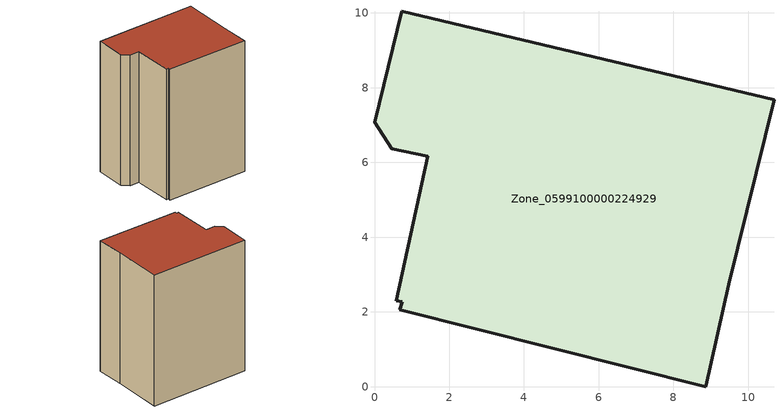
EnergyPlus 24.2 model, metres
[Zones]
Zone_0599100000224929
 floor ground (C_G): 0,7.08 0.73,10.04 10.69,7.68 9.48,2.74 8.86,0 0.68,2.05 0.75,2.27 0.58,2.3 1.42,6.17 0.46,6.36 z0
 wall outside (C_F): 0.73,10.04 0,7.08 0.46,6.36 1.42,6.17 0.58,2.3 0.75,2.27 0.68,2.05 8.86,0 9.48,2.74 10.69,7.68 0.73,10.04 z0:13.49
 roof outside (C_R): 10.69,7.68 0.73,10.04 0,7.08 0.46,6.36 1.42,6.17 0.58,2.3 0.75,2.27 0.68,2.05 8.86,0 9.48,2.74 z13.49
[BUILDING]
Pand.0599100000224929: North Axis=0; Terrain=City; Loads Convergence Tolerance Value=0.04; Temperature Convergence Tolerance Value=0.4; Solar Distribution=FullExterior; Maximum Number of Warmup Days=25; Minimum Number of Warmup Days=1
[Site:Location]
Rotterdam.The.Hague.AP_ZH_NLD Design_Conditions: Latitude=51.96; Longitude=4.45; Time Zone=1; Elevation=-4.5
[SITE:GROUNDTEMPERATURE:BUILDINGSURFACE]
18, 18, 18, 18, 18, 18, 18, 18, 18, 18, 18, 18
[MATERIAL] Thermal Absorptance=0.9; Solar Absorptance=0.7; Visible Absorptance=0.7
Name | Roughness | Thickness | Conductivity | Density | Specific Heat
G.TC.1946 | MediumSmooth | 0.15 | 1 | 540 | 1210
F.TC.1946 | Rough | 0.3 | 0.857143 | 1920 | 840
R.TC.1946 | MediumRough | 0.2 | 0.909091 | 1500 | 1000
[CONSTRUCTION]
C_G: G.TC.1946
C_F: F.TC.1946
C_R: R.TC.1946
[ZONE]
Zone_0599100000224929: Type=1; Multiplier=1; Ceiling Height=Autocalculate; Volume=Autocalculate; Floor Area=autocalculate; Part of Total Floor Area=Yes
[ZONEINFILTRATION:DESIGNFLOWRATE]
Infil_Zone_0599100000224929: Zone or ZoneList or Space or SpaceList=Zone_0599100000224929; Schedule=AlwaysOn; Design Flow Rate Calculation Method=Flow/Area; Flow Rate per Floor Area=0.003; Constant Term Coefficient=1; Temperature Term Coefficient=0; Velocity Term Coefficient=0; Velocity Squared Term Coefficient=0
[HVACTEMPLATE:ZONE:IDEALLOADSAIRSYSTEM]
Zone_0599100000224929: Maximum Heating Supply Air Temperature=50; Minimum Cooling Supply Air Temperature=13; Maximum Heating Supply Air Humidity Ratio=0.0156; Minimum Cooling Supply Air Humidity Ratio=0.0077; Heating Limit=NoLimit; Cooling Limit=NoLimit; Dehumidification Control Type=ConstantSensibleHeatRatio; Cooling Sensible Heat Ratio=0.7; Dehumidification Setpoint=60; Humidification Control Type=None; Humidification Setpoint=30; Outdoor Air Method=None; Outdoor Air Flow Rate per Person=0.00944; Outdoor Air Flow Rate per Zone Floor Area=0; Outdoor Air Flow Rate per Zone=0; Demand Controlled Ventilation Type=None; Outdoor Air Economizer Type=NoEconomizer; Heat Recovery Type=None; Sensible Heat Recovery Effectiveness=0.7; Latent Heat Recovery Effectiveness=0.65
[ZONECONTROL:THERMOSTAT]
ThermostatControl_Zone_0599100000224929: Zone or ZoneList=Zone_0599100000224929; Control Type Schedule=DualSetpointControlType; Control 1=Thermostat_Zone_0599100000224929; Temperature Difference Between Cutout And Setpoint=0
[THERMOSTATSETPOINT:DUALSETPOINT]
Thermostat_Zone_0599100000224929: Heating Setpoint Temperature Schedule=HeatingSetpoint_Zone_0599100000224929; Cooling Setpoint Temperature Schedule=CoolingSetpoint_Zone_0599100000224929
[SCHEDULE:COMPACT]
HeatingSetpoint_Zone_0599100000224929: Through: 12/31, For: AllDays, Until: 24:00, 21
CoolingSetpoint_Zone_0599100000224929: Through: 12/31, For: AllDays, Until: 24:00, 24
DualSetpointControlType: Through: 12/31, For: AllDays, Until: 24:00, 4
AlwaysOn: Through: 12/31, For: AllDays, Until: 24:00, 1
